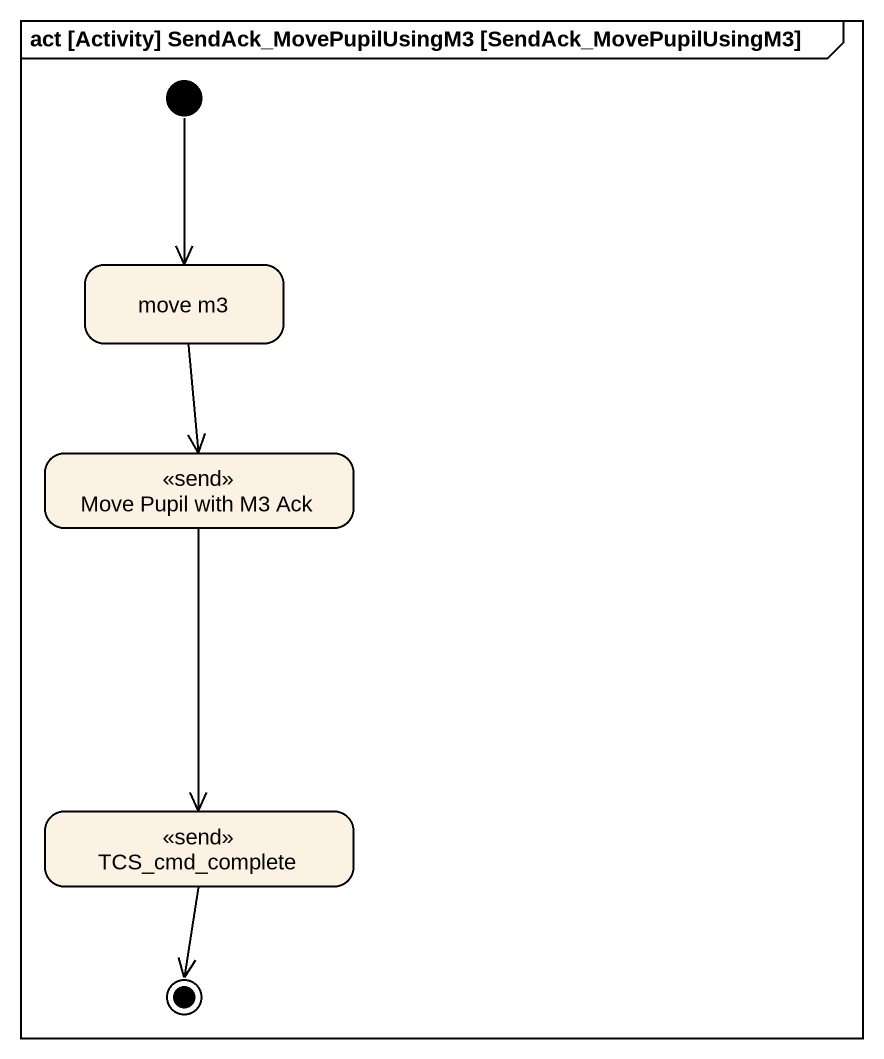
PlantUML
@startuml
mainframe act [Activity] SendAck_MovePupilUsingM3 [SendAck_MovePupilUsingM3]
hide empty description
state "move m3" as move_m3
state "Move Pupil with M3 Ack" as Move_Pupil_with_M3_Ack <<send>>
state TCS_cmd_complete <<send>>
[*] --> move_m3
move_m3 --> Move_Pupil_with_M3_Ack
Move_Pupil_with_M3_Ack --> TCS_cmd_complete
TCS_cmd_complete --> [*]
@enduml
